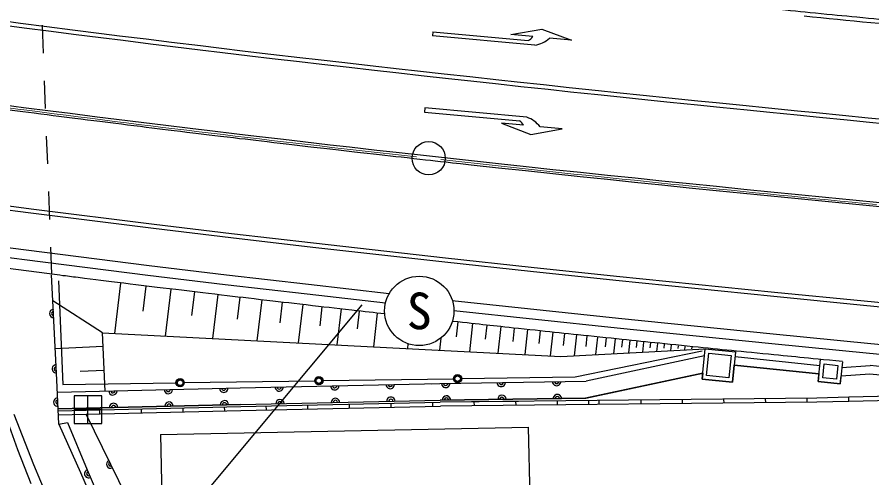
# Model space of a CAD drawing. Units: millimetres, scale not verified. Extents: x -1459003 to 1952903, y -3121393 to 1511092.
# Drawn here: x 368003 to 398814, y 264062 to 280670 of the extents above; entities that cross this region are included whole.
import ezdxf
from ezdxf.enums import TextEntityAlignment as Align

# ---------------------------------------------------------------- set-up
doc = ezdxf.new("R2010")
doc.units = ezdxf.units.MM
doc.header["$LTSCALE"] = 1000
doc.linetypes.add('CHAIN', pattern=[18.5, 12, -1.5, 3.5, -1.5])
for name, color, linetype, lineweight in [('M-BGD', 7, 'Continuous', 25), ('M-BMK', 2, 'CHAIN', 13), ('M-BMK-OTRS', 5, 'Continuous', 25), ('M-BMK-ROW', 30, 'Continuous', 25), ('M-BMK-SRVR', 3, 'Continuous', 25), ('M-STR-STRC', 7, 'Continuous', 25)]:
    doc.layers.add(name, color=color, linetype=linetype, lineweight=lineweight)
doc.styles.add('ＭＳ ゴシック', font='')
doc.styles.get('ＭＳ ゴシック').set_extended_font_data('MS Gothic')

msp = doc.modelspace()

# ---------------------------------------------------------------- linework, layer by layer
at = {"layer": 'M-BGD'}
for p, q in [((368902, 280375), (368941, 279376)), ((368979, 278376), (369017, 277377)), ((369055, 276378), (369093, 275378)), ((369132, 274379), (369170, 273380)), ((369208, 272381), (369245, 271403)), ((369545, 271365), (367586, 271616)), ((369294, 270439), (369248, 271381)), ((369492, 271162), (369648, 267431)), ((371730, 271085), (371514, 269269)), ((372638, 270977), (372530, 270069)), ((373546, 270869), (373344, 269175)), ((374393, 270768), (374292, 269921)), ((375240, 270667), (375051, 269087)), ((376030, 270574), (375938, 269784)), ((371077, 269292), (369294, 270439)), ((369436, 267592), (369295, 270439)), ((376821, 270483), (376649, 269004)), ((377560, 270397), (377474, 269657)), ((378299, 270311), (378139, 268927)), ((378991, 270231), (378911, 269539)), ((379683, 270150), (379533, 268855)), ((380331, 270077), (380259, 269429)), ((380980, 270005), (380844, 268787)), ((383884, 269682), (383824, 269143)), ((384423, 269624), (384314, 268607)), ((384931, 269569), (384877, 269061)), ((385440, 269515), (385336, 268555)), ((385920, 269463), (385868, 268983)), ((386400, 269412), (386302, 268505)), ((386853, 269363), (386804, 268909)), ((387307, 269314), (387214, 268457)), ((383273, 269101), (383224, 268664)), ((387735, 269268), (387689, 268839)), ((388163, 269221), (388081, 268463)), ((388542, 269180), (388501, 268801)), ((388922, 269139), (388853, 268505)), ((389239, 269105), (389204, 268787)), ((389556, 269070), (389498, 268539)), ((389821, 269041), (389793, 268776)), ((390087, 269013), (390039, 268569)), ((390335, 268986), (390311, 268764)), ((371100, 268793), (369378, 268714)), ((382090, 268900), (382071, 268723)), ((390584, 268959), (390544, 268596)), ((390832, 268932), (390813, 268750)), ((391081, 268905), (391050, 268623)), ((391329, 268878), (391314, 268737)), ((391578, 268851), (391556, 268650)), ((391827, 268824), (391816, 268724)), ((392075, 268797), (392062, 268678)), ((392324, 268770), (392317, 268710)), ((388112, 267703), (392699, 268636)), ((392780, 268460), (388517, 267552)), ((393733, 268441), (393731, 268441)), ((396937, 268105), (393883, 268425)), ((393702, 268142), (393699, 268143)), ((396905, 267807), (393851, 268127)), ((396876, 267537), (396961, 268333)), ((397756, 268247), (397697, 267694)), ((397735, 268047), (398747, 268109)), ((371139, 267932), (370278, 267893)), ((392714, 267833), (388495, 266933)), ((397702, 267744), (398742, 267808)), ((369503, 265994), (369436, 267592)), ((369648, 267431), (373730, 267491)), ((374030, 267495), (378730, 267564)), ((376048, 267310), (383242, 267466)), ((379030, 267569), (383729, 267638)), ((382922, 267458), (383242, 267465)), ((383242, 267465), (388517, 267552)), ((384029, 267643), (388112, 267703)), ((397671, 267452), (396876, 267537)), ((397697, 267694), (397671, 267452)), ((369455, 267152), (376048, 267310)), ((376061, 266710), (383254, 266867)), ((388495, 266933), (383254, 266866)), ((396824, 266940), (383256, 266795)), ((386076, 266820), (383256, 266795)), ((385986, 266675), (385982, 266825)), ((385986, 266674), (385982, 266824)), ((387486, 266691), (387482, 266841)), ((387486, 266691), (387482, 266841)), ((388593, 266853), (388594, 266703)), ((388986, 266707), (388982, 266857)), ((390482, 266873), (390486, 266723)), ((391986, 266739), (391982, 266889)), ((393486, 266755), (393482, 266905)), ((394986, 266771), (394982, 266921)), ((396486, 266787), (396482, 266937)), ((397982, 266969), (396824, 266941)), ((401504, 267061), (397982, 266969)), ((397986, 266819), (397982, 266969)), ((401508, 266908), (397986, 266817)), ((376061, 266710), (369480, 266552)), ((369483, 266482), (376063, 266640)), ((370989, 266368), (370985, 266518)), ((372488, 266404), (372485, 266554)), ((373988, 266440), (373984, 266590)), ((375487, 266476), (375484, 266626)), ((376063, 266640), (383256, 266796)), ((376066, 266490), (383259, 266646)), ((376987, 266510), (376983, 266660)), ((378487, 266542), (378483, 266692)), ((379986, 266575), (379983, 266725)), ((381486, 266607), (381482, 266757)), ((382985, 266640), (382982, 266790)), ((382986, 266639), (382982, 266789)), ((396827, 266790), (383259, 266645)), ((384485, 266659), (384482, 266809)), ((384486, 266658), (384482, 266808)), ((397986, 266817), (396827, 266789)), ((367594, 266267), (368017, 265085)), ((367886, 266357), (368597, 264546)), ((369489, 266332), (376066, 266490)), ((372634, 261998), (370492, 266356)), ((369503, 265994), (369815, 266059)), ((369503, 265994), (370292, 264258)), ((369815, 266059), (370523, 264355)), ((373175, 265623), (386439, 265896)), ((386526, 261655), (386439, 265896)), ((373175, 265628), (373257, 261655)), ((368017, 265085), (368494, 263866)), ((368597, 264546), (369626, 262117)), ((370523, 264355), (371230, 262722)), ((370292, 264258), (371003, 262615))]:
    msp.add_line(p, q, dxfattribs=at)
for points in [[(363231, 272950), (365696, 272619), (368324, 272277), (372760, 271721), (375554, 271385), (378512, 271039), (381419, 270712)], [(363259, 272593), (365646, 272272), (368275, 271930), (372711, 271375), (375504, 271038), (378462, 270692), (381283, 270376)], [(383690, 270458), (389678, 269820), (395255, 269254), (398777, 268909), (401712, 268628), (404646, 268352), (407286, 268107)], [(383748, 270100), (389628, 269474), (395206, 268908), (398728, 268563), (401662, 268282), (404596, 268005), (407236, 267760)], [(371173, 267193), (371077, 269292), (387604, 268437), (392807, 268718)]]:
    msp.add_lwpolyline(points, dxfattribs=at)
for points in [[(392807, 268718), (393901, 268603), (393787, 267509), (392693, 267624)], [(392941, 268553), (393736, 268470), (393653, 267674), (392857, 267757)], [(397041, 267670), (397094, 268168), (397591, 268114), (397538, 267617)]]:
    msp.add_lwpolyline(points, close=True, dxfattribs=at)
for centre, radius in [((383879, 267640), 150), ((383879, 267640), 120), ((373880, 267493), 150), ((373880, 267493), 120), ((373880, 267493), 100), ((378880, 267567), 150), ((378880, 267567), 120), ((378880, 267567), 100), ((383879, 267640), 100)]:
    msp.add_circle(centre, radius, dxfattribs=at)
for centre, radius, start, end in [((444492, 872503), 605840, 261.18909, 261.18909), ((336281, -251332), 590751, 108.92784, 108.92784), ((327953, 48758), 244231, 77.98744, 77.98744), ((327967, 48816), 243571, 77.98532, 77.98532), ((249103, -1392240), 1683492, 84.67993, 84.67993), ((249103, -1392240), 1683492, 84.73973, 84.73973), ((246950, -1415440), 1705953, 84.68032, 84.68032), ((246950, -1415440), 1705953, 84.73933, 84.73933), ((248310, 3857), 282415, 80.7712, 80.7712), ((369318, 269989), 150, 92.8287, 272.8242), ((369318, 269989), 75, 92.82, 272.832), ((369416, 267991), 150, 92.8326, 272.8348), ((369416, 267991), 75, 92.8155, 272.85), ((383451, 267469), 150, 180.9418, 0.9344), ((383451, 267469), 150, 180.9393, 0.9393), ((383451, 267469), 75, 180.9358, 0.9358), ((383451, 267469), 75, 180.9393, 0.9393), ((385451, 267502), 150, 180.9377, 0.9423), ((385451, 267501), 150, 180.9393, 0.9393), ((385451, 267502), 75, 180.9459, 0.9293), ((385451, 267501), 75, 180.9393, 0.9393), ((387451, 267535), 150, 180.9368, 0.9391), ((387451, 267534), 150, 180.9393, 0.9393), ((387451, 267535), 75, 180.9442, 0.9459), ((387451, 267534), 75, 180.9393, 0.9393), ((371454, 267200), 150, 181.3734, 1.3682), ((371454, 267200), 75, 181.3685, 1.3759), ((373454, 267248), 150, 181.3734, 1.3682), ((373454, 267248), 75, 181.3685, 1.3685), ((375453, 267295), 150, 181.3669, 1.378), ((375453, 267295), 75, 181.3707, 1.3707), ((377452, 267340), 150, 181.2382, 1.2465), ((377452, 267340), 75, 181.2333, 1.2482), ((379452, 267383), 150, 181.2372, 1.2446), ((379452, 267383), 75, 181.2425, 1.2425), ((381452, 267427), 150, 181.2418, 1.245), ((381451, 267427), 75, 181.2416, 1.2508), ((369470, 266793), 150, 92.396, 272.4035), ((369470, 266793), 75, 92.3905, 272.4054), ((375478, 266696), 150, 1.374, 181.3703), ((377478, 266741), 150, 1.2466, 181.2458), ((379477, 266784), 150, 1.2439, 181.2551), ((379477, 266784), 75, 1.2452, 181.2481), ((381477, 266828), 150, 1.2471, 181.2485), ((381477, 266828), 75, 1.2365, 181.2588), ((383476, 266869), 150, 0.7364, 180.7378), ((383476, 266869), 150, 0.7376, 180.7376), ((383476, 266869), 75, 0.7366, 180.7366), ((383476, 266869), 75, 0.7376, 180.7376), ((385476, 266895), 150, 0.7412, 180.7389), ((385476, 266895), 150, 0.7376, 180.7376), ((385476, 266895), 75, 0.7297, 180.7492), ((385476, 266895), 75, 0.7376, 180.7376), ((387476, 266921), 150, 0.7359, 180.7373), ((387476, 266920), 150, 0.7376, 180.7376), ((387476, 266921), 75, 0.7371, 180.7399), ((387476, 266920), 75, 0.7376, 180.7376), ((371479, 266600), 150, 1.3701, 181.3715), ((371479, 266600), 75, 1.3707, 181.3707), ((373479, 266648), 150, 1.3747, 181.3724), ((373479, 266648), 75, 1.3745, 181.3653), ((375478, 266696), 75, 1.3791, 181.355), ((377478, 266741), 75, 1.243, 181.2596), ((371374, 264561), 150, 116.1797, 296.1684), ((371374, 264561), 75, 116.165, 296.1771), ((370584, 264213), 150, 113.4051, 293.4143), ((370584, 264213), 75, 113.4066, 293.4141)]:
    msp.add_arc(centre, radius, start, end, dxfattribs=at)
for points, knots in [([(381258, 269972), (380865, 270016), (380544, 270052), (380071, 270106), (379428, 270179), (379068, 270220), (378426, 270294), (377783, 270368), (377424, 270409), (376781, 270485), (376139, 270560), (375779, 270602), (375136, 270679), (374494, 270755), (374134, 270799), (373492, 270876), (372849, 270954), (372489, 270998), (371847, 271077), (371204, 271157), (370845, 271201), (370202, 271282), (369945, 271314), (369865, 271324), (369545, 271365)], [0, 0, 0, 0, 1, 1, 1, 2, 2, 2, 3, 3, 3, 4, 4, 4, 5, 5, 5, 6, 6, 6, 7, 7, 7, 8, 8, 8, 8]), ([(397758, 268255), (396360, 268391), (396009, 268426), (394888, 268537), (393740, 268651), (393098, 268716), (391950, 268833), (390803, 268949), (390160, 269016), (389013, 269135), (387865, 269255), (387222, 269323), (386074, 269445), (385109, 269549), (384748, 269588), (383694, 269703)], [0, 0, 0, 0, 1, 1, 1, 2, 2, 2, 3, 3, 3, 4, 4, 4, 5, 5, 5, 5]), ([(407212, 267310), (405782, 267442), (405424, 267475), (404278, 267583), (403131, 267690), (402489, 267750), (401343, 267859), (400329, 267956), (400012, 267987), (398747, 268109)], [0, 0, 0, 0, 1, 1, 1, 2, 2, 2, 3, 3, 3, 3]), ([(360576, 267687), (360764, 267312), (360949, 266935), (361141, 266561), (361333, 266188), (361529, 265816), (361727, 265446), (361925, 265075), (362126, 264707), (362329, 264339), (362531, 263971), (362737, 263604), (362943, 263238), (363150, 262872), (363358, 262508), (363567, 262143), (363776, 261778), (363986, 261414), (364197, 261050), (364407, 260686), (364618, 260323), (364828, 259959), (365038, 259595), (365249, 259231), (365458, 258866), (365667, 258502), (365876, 258137), (366083, 257771), (366290, 257406), (366487, 257034), (366699, 256672), (366756, 256575), (366816, 256481), (366874, 256386), (366932, 256290), (366991, 256195), (367049, 256100), (367107, 256004), (367166, 255909), (367224, 255814), (367282, 255718), (367341, 255623), (367399, 255527), (367457, 255432), (367516, 255337), (367574, 255241), (367632, 255146), (367691, 255051), (367749, 254955), (367807, 254860), (367866, 254765), (367924, 254669), (367982, 254574), (368041, 254478), (368099, 254383), (368157, 254288), (368216, 254192), (368274, 254097), (368332, 254001), (368390, 253906), (368449, 253811), (368478, 253763), (368507, 253715), (368536, 253667), (368566, 253619), (368595, 253571), (368624, 253523), (368653, 253475), (368683, 253427), (368712, 253379), (368741, 253331), (368770, 253283), (368800, 253235), (368829, 253187), (368858, 253139), (368887, 253091), (368916, 253043), (368946, 252995), (368975, 252947), (369004, 252899), (369033, 252851), (369063, 252803), (369092, 252755), (369121, 252707), (369150, 252659), (369179, 252611), (369209, 252563), (369238, 252515), (369267, 252467), (369296, 252419), (369325, 252371)], [0, 0, 0, 0, 1, 1, 1, 2, 2, 2, 3, 3, 3, 4, 4, 4, 5, 5, 5, 6, 6, 6, 7, 7, 7, 8, 8, 8, 9, 9, 9, 10, 10, 10, 11, 11, 11, 12, 12, 12, 13, 13, 13, 14, 14, 14, 15, 15, 15, 16, 16, 16, 17, 17, 17, 18, 18, 18, 19, 19, 19, 20, 20, 20, 21, 21, 21, 22, 22, 22, 23, 23, 23, 24, 24, 24, 25, 25, 25, 26, 26, 26, 27, 27, 27, 28, 28, 28, 29, 29, 29, 30, 30, 30, 30])]:
    msp.add_open_spline(points, degree=3, knots=knots, dxfattribs=at)
at = {"layer": 'M-BMK'}
for points in [[(382402, 275630), (381966, 275678), (381531, 275727), (381095, 275776), (380659, 275826), (380223, 275875), (379787, 275925), (379352, 275975), (378916, 276025), (378480, 276075), (378044, 276126), (377609, 276177), (377173, 276228), (376738, 276279), (376302, 276330), (375867, 276382), (375431, 276434), (374996, 276486), (374560, 276539), (374125, 276591), (373689, 276644), (373254, 276697), (372819, 276751), (372383, 276805), (371948, 276858), (371513, 276913), (371078, 276967), (370642, 277022), (370207, 277077), (369772, 277132), (369337, 277187), (368902, 277243), (368467, 277299), (368032, 277355), (367597, 277412)], [(398980, 273913), (398544, 273955), (398107, 273997), (397671, 274040), (397234, 274083), (396798, 274126), (396361, 274169), (395925, 274212), (395488, 274255), (395052, 274299), (394615, 274342), (394179, 274386), (393742, 274430), (393306, 274474), (392870, 274518), (392433, 274563), (391997, 274607), (391561, 274652), (391124, 274697), (390688, 274742), (390252, 274787), (389816, 274832), (389379, 274878), (388943, 274923), (388507, 274969), (388071, 275015), (387635, 275061), (387199, 275108), (386762, 275154), (386326, 275201), (385890, 275248), (385454, 275295), (385018, 275342), (384582, 275390), (384146, 275437), (383710, 275485), (383274, 275533)]]:
    msp.add_lwpolyline(points, dxfattribs=at)
at = {"layer": 'M-BMK-OTRS'}
msp.add_lwpolyline([(369480, 266552), (376061, 266710), (383254, 266867), (388497, 266934), (392714, 267833), (392693, 267624), (393787, 267509), (393851, 268127), (396905, 267807), (396876, 267537), (397669, 267452), (397702, 267744), (398742, 267808), (401359, 267557), (404250, 267284), (407185, 267011), (408488, 266848), (409626, 266632), (410034, 266455)], dxfattribs=at)
at = {"layer": 'M-BMK-ROW'}
for p, q in [((371057, 267022), (370057, 267022)), ((370057, 267022), (370057, 266022)), ((370557, 266022), (370557, 267022)), ((371057, 266022), (371057, 267022)), ((371057, 266522), (370057, 266522)), ((370057, 266022), (371057, 266022))]:
    msp.add_line(p, q, dxfattribs=at)
at = {"layer": 'M-BMK-SRVR'}
msp.add_circle((382838, 275581), 600, dxfattribs=at)
at = {"layer": 'M-STR-STRC'}
for p, q in [((382992, 280142), (382978, 279993)), ((382992, 280142), (386428, 279830)), ((385794, 280038), (386917, 280237)), ((386917, 280237), (387985, 279839)), ((386663, 279658), (382978, 279993)), ((386591, 279965), (385794, 280038)), ((387985, 279839), (387188, 279911)), ((382696, 277395), (382682, 277246)), ((386380, 277060), (382696, 277395)), ((382682, 277246), (386118, 276933)), ((386254, 276770), (385457, 276843)), ((385457, 276843), (386525, 276444)), ((387648, 276643), (386851, 276716)), ((386525, 276444), (387648, 276643)), ((363098, 249554), (380441, 270298))]:
    msp.add_line(p, q, dxfattribs=at)
for points in [[(399070, 280435), (398770, 280464), (398470, 280493), (398170, 280523), (397870, 280552), (397570, 280581), (397270, 280611), (396970, 280641), (396670, 280670), (396371, 280700)], [(399713, 276781), (398726, 276876), (397916, 276955), (396929, 277052), (396119, 277132), (395132, 277231), (394323, 277312), (393336, 277411), (392527, 277494), (391541, 277595), (390732, 277678), (389745, 277780), (388937, 277865), (387951, 277969), (387143, 278055), (386157, 278161), (385349, 278249), (384363, 278356), (383556, 278445), (382570, 278554), (381764, 278645), (380778, 278756), (379972, 278848), (378987, 278961), (378181, 279055), (377196, 279170), (376390, 279266), (375405, 279383), (374600, 279480), (373616, 279600), (372811, 279699), (371827, 279821), (371023, 279922), (370039, 280047), (369235, 280149), (368252, 280276), (367449, 280381)], [(399728, 276930), (398677, 277032), (397754, 277122), (396799, 277216), (396134, 277282), (395084, 277386), (394160, 277479), (393206, 277575), (392542, 277643), (391492, 277750), (390569, 277845), (389615, 277945), (388953, 278014), (387903, 278125), (386980, 278223), (386027, 278326), (385365, 278398), (384316, 278512), (383394, 278614), (382441, 278720), (381780, 278794), (380732, 278912), (379810, 279017), (378857, 279127), (378198, 279204), (377150, 279327), (376228, 279436), (375276, 279550), (374618, 279629), (373571, 279757), (372650, 279870), (371698, 279988), (371042, 280071), (369995, 280203), (369074, 280321), (368123, 280444), (367468, 280530)], [(399100, 273977), (398129, 274071), (397135, 274168), (396165, 274264), (395171, 274363), (394202, 274460), (393208, 274560), (392238, 274658), (391244, 274760), (390275, 274860), (389281, 274963), (388312, 275065), (387319, 275170), (386349, 275274), (385356, 275381), (384387, 275487), (383404, 275594), (382650, 275678), (381669, 275787), (380969, 275866), (379988, 275978), (379288, 276058), (378307, 276171), (377607, 276253), (376627, 276368), (375927, 276451), (374947, 276568), (374247, 276652), (373267, 276772), (372568, 276857), (371588, 276979), (370889, 277066), (369910, 277190), (369211, 277279), (368232, 277405), (367533, 277496)], [(399097, 273826), (398115, 273922), (397133, 274018), (396151, 274115), (395169, 274212), (394187, 274310), (393205, 274409), (392223, 274509), (391241, 274610), (390259, 274711), (389278, 274813), (388296, 274916), (387315, 275020), (386333, 275125), (385352, 275231), (384371, 275337), (383979, 275380)], [(358663, 274950), (362430, 274421), (365871, 273957), (368494, 273616), (372921, 273061), (375709, 272725), (378662, 272380), (383420, 271845), (386508, 271511), (389587, 271187), (395282, 270608), (398514, 270291), (401746, 269981), (404670, 269705), (406986, 269489)], [(358684, 275099), (362451, 274569), (365893, 274106), (368515, 273764), (372942, 273210), (375730, 272874), (378683, 272529), (383441, 271994), (386530, 271659), (389608, 271335), (395303, 270757), (398536, 270440), (401768, 270129), (404692, 269854), (407000, 269639)]]:
    msp.add_lwpolyline(points, dxfattribs=at)
msp.add_circle((382498, 270081), 1250, dxfattribs=at)
for centre, radius, start, end in [((447798, 891676), 619416, 260.19854, 260.19854), ((446458, 884104), 611726, 260.39352, 260.39352), ((442504, 859024), 586335, 261.56778, 261.56778), ((437337, 831795), 558628, 259.99993, 259.99993), ((386196, 280273), 501, 297.5683, 322.0319), ((386510, 280646), 1000, 278.8156, 312.7147), ((386051, 276116), 1000, 36.8878, 70.787), ((385810, 276539), 500, 27.5616, 52.0435)]:
    msp.add_arc(centre, radius, start, end, dxfattribs=at)
for points in [[(407491, 279787), (406759, 279855), (406575, 279872), (405989, 279927), (405402, 279981), (405073, 280012), (404487, 280067), (403900, 280123), (403572, 280154), (402985, 280209), (402399, 280265), (402071, 280296), (401485, 280352), (400898, 280408), (400570, 280440), (399984, 280497), (399398, 280553), (399070, 280585), (398484, 280643), (397899, 280700), (397571, 280732), (396985, 280790), (396400, 280848), (396072, 280880), (395486, 280939), (394901, 280997), (394573, 281030), (393988, 281089), (393403, 281149), (393075, 281182), (392490, 281242), (391906, 281302), (391578, 281335), (390993, 281396), (390409, 281456), (390081, 281491), (389497, 281552), (388912, 281613), (388585, 281648), (388001, 281710), (387417, 281772), (387090, 281807), (386506, 281870), (385922, 281933), (385595, 281969), (385011, 282033), (384971, 282037), (384941, 282040), (384912, 282043)], [(383979, 275380), (383159, 275471), (382954, 275493), (382297, 275566), (381640, 275640), (381272, 275681), (380615, 275755), (379959, 275830), (379591, 275872), (378934, 275948), (378278, 276023), (377910, 276066), (377254, 276143), (376597, 276220), (376230, 276263), (375573, 276342), (374917, 276420), (374549, 276464), (373893, 276544), (373237, 276624), (372870, 276669), (372214, 276750), (371558, 276831), (371191, 276877), (370535, 276960), (369879, 277042), (369512, 277089), (368856, 277173), (368201, 277258), (367834, 277305), (367178, 277391), (366523, 277477), (366156, 277525), (365501, 277613), (364846, 277700), (364479, 277750), (363824, 277839), (363169, 277928), (362802, 277978), (362147, 278069), (361493, 278160), (361126, 278211), (360472, 278304), (359817, 278396), (359451, 278448), (358797, 278543), (358666, 278562), (358625, 278568), (358462, 278591)]]:
    msp.add_open_spline(points, degree=3, knots=[0, 0, 0, 0, 1, 1, 1, 2, 2, 2, 3, 3, 3, 4, 4, 4, 5, 5, 5, 6, 6, 6, 7, 7, 7, 8, 8, 8, 9, 9, 9, 10, 10, 10, 11, 11, 11, 12, 12, 12, 13, 13, 13, 14, 14, 14, 15, 15, 15, 16, 16, 16, 16], dxfattribs=at)

# ---------------------------------------------------------------- texts
at = {"layer": 'M-STR-STRC', "style": 'ＭＳ ゴシック'}
msp.add_text('S', height=1320, dxfattribs=at).set_placement((382498, 270081), align=Align.MIDDLE_CENTER)

doc.saveas('drawing.dxf')
